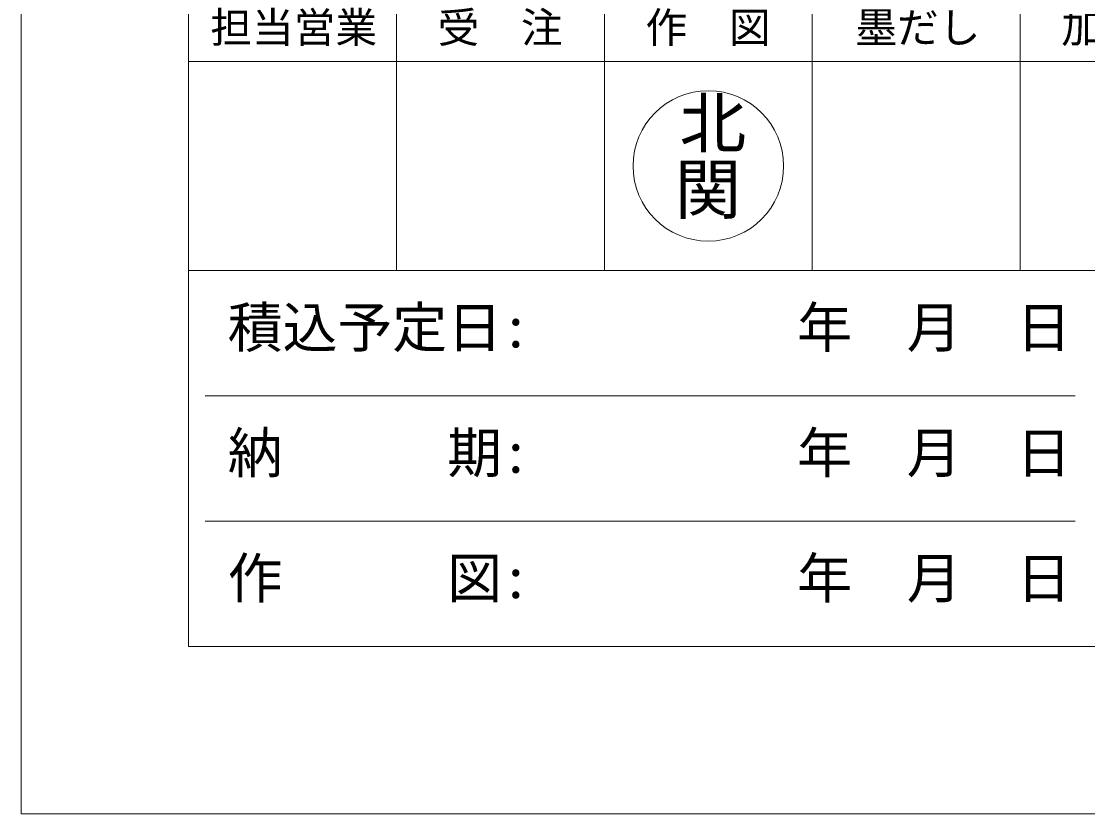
# Model space of a CAD drawing. Units: millimetres, scale not verified. Extents: x -2970 to 2970, y -2100 to 2100.
# Drawn here: x -2970 to -1695, y -2100 to -1152 of the extents above; entities that cross this region are included whole.
import ezdxf
from ezdxf.enums import TextEntityAlignment as Align

# ---------------------------------------------------------------- set-up
doc = ezdxf.new("R2010")
doc.units = ezdxf.units.MM
doc.header["$LTSCALE"] = 10
for name, color, linetype, lineweight in [('0-0_D-TTL', 7, 'Continuous', 9), ('0-1_Defpoints', 7, 'Continuous', 9), ('0-2_D-TTL-FRAM1', 134, 'Continuous', 9), ('0-3_D-TTL-TXT', 7, 'Continuous', 9)]:
    doc.layers.add(name, color=color, linetype=linetype, lineweight=lineweight)
doc.styles.add('HG正楷書体-PRO', font='')
doc.styles.add('ＭＳ ゴシック', font='')
doc.styles.get('HG正楷書体-PRO').set_extended_font_data('HG正楷書体-PRO')
doc.styles.get('ＭＳ ゴシック').set_extended_font_data('MS Gothic')

# ---------------------------------------------------------------- blocks, each defined once
blk = doc.blocks.new('A$C4DE05FD1')
at = {"layer": '0-0_D-TTL', "color": 134}
for p, q in [((2000, 39500), (2000, 2000)), ((2000, 2000), (57400, 2000))]:
    blk.add_line(p, q, dxfattribs=at)
at = {"layer": '0-1_Defpoints', "color": 134}
for p, q in [((0, 42000), (0, 0)), ((0, 0), (59400, 0))]:
    blk.add_line(p, q, dxfattribs=at)
blk = doc.blocks.new('A$C43915E1D')
at = {"layer": '0-2_D-TTL-FRAM1'}
for p, q in [((0, 19500), (0, 0)), ((2485.7, 7700), (2485.7, 4500)), ((4971.4, 7700), (4971.4, 4500)), ((7457.1, 7700), (7457.1, 4500)), ((9942.9, 7700), (9942.9, 4500)), ((0, 7000), (17400, 7000)), ((0, 4500), (17400, 4500)), ((200, 3000), (10600, 3000)), ((200, 1500), (10600, 1500)), ((0, 0), (17400, 0))]:
    blk.add_line(p, q, dxfattribs=at)
at = {"layer": '0-3_D-TTL-TXT', "style": 'ＭＳ ゴシック'}
for s, height, p in [('担当営業', 365.6, (259.3, 7114.2)), ('受\u3000注', 365.6, (2977.5, 7114.2)), ('作\u3000図', 365.6, (5463.2, 7114.2)), ('墨だし', 365.6, (7972.2, 7114.2)), ('加\u3000工', 365.6, (10434.6, 7114.2)), ('積込予定日:', 481.1, (467.3, 3433.9)), ('納\u3000\u3000\u3000期:', 481.1, (467.3, 1933.9)), ('作\u3000\u3000\u3000図:', 481.1, (467.3, 433.9))]:
    blk.add_text(s, height=height, dxfattribs=at).set_placement(p, align=Align.BOTTOM_LEFT)

msp = doc.modelspace()

# ---------------------------------------------------------------- linework, layer by layer
at = {"layer": '0-3_D-TTL-TXT', "color": 1}
msp.add_circle((-2148.57, -1324.99), 90, dxfattribs=at)

# ---------------------------------------------------------------- block references
at = {"layer": '0-0_D-TTL', "xscale": 0.1, "yscale": 0.1}
for name, p in [('A$C4DE05FD1', (-2970, -2099.99)), ('A$C43915E1D', (-2770, -1899.99))]:
    msp.add_blockref(name, p, dxfattribs=at)

# ---------------------------------------------------------------- texts
at = {"layer": '0-3_D-TTL-TXT', "color": 1, "style": 'HG正楷書体-PRO'}
for s, p in [('北', (-2182.98, -1320.41)), ('関', (-2188.81, -1399.41))]:
    msp.add_text(s, height=58.36, dxfattribs=at).set_placement(p, align=Align.BOTTOM_LEFT)
at = {"layer": '0-3_D-TTL-TXT', "style": 'ＭＳ ゴシック'}
for p in [(-2042.34, -1556.6), (-2042.34, -1706.6), (-2042.34, -1856.6)]:
    msp.add_text('年  月  日', height=48.09, dxfattribs=at).set_placement(p, align=Align.BOTTOM_LEFT)

doc.saveas('drawing.dxf')
